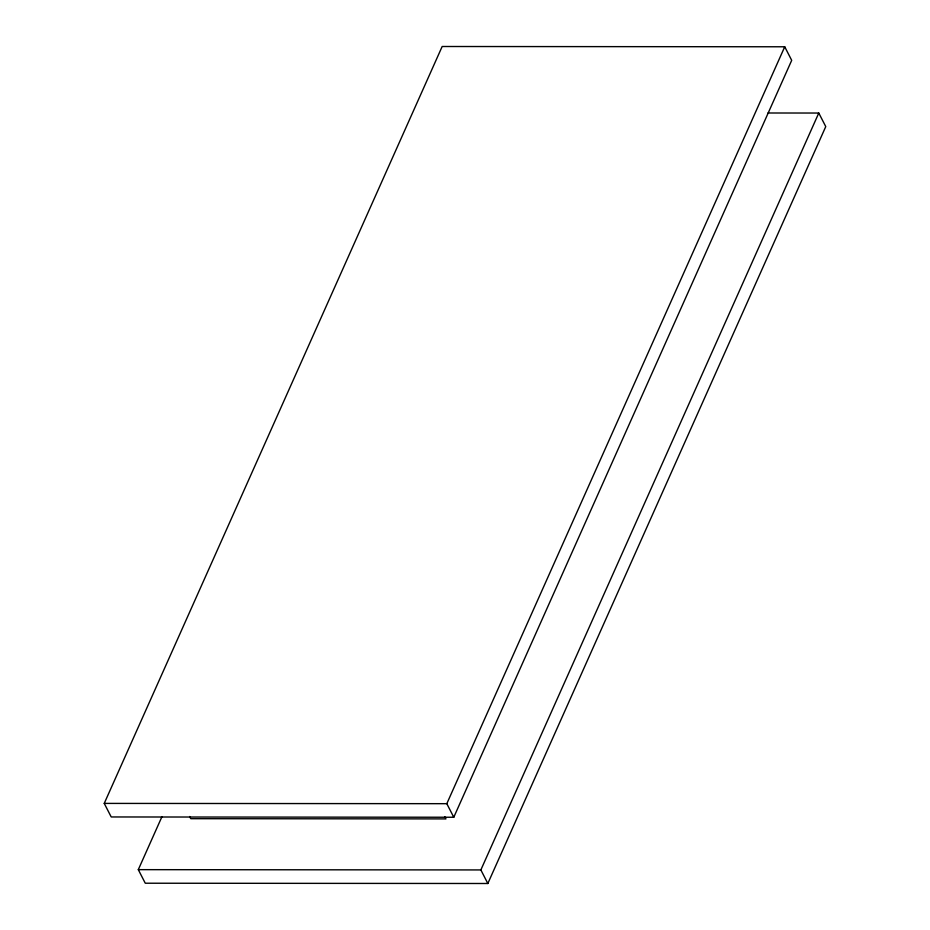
<?xml version="1.0" encoding="UTF-8"?>
<svg xmlns="http://www.w3.org/2000/svg" width="930" height="930" viewBox="0 0 930 930"><rect width="100%" height="100%" fill="white"/><g stroke="black" fill="none" stroke-linecap="round" stroke-linejoin="round"><path stroke-width="1.4" d="M104.241 803.404L442.169 46.5L784.734 46.779L791.697 60.345L453.782 817.249L111.216 816.959L104.241 803.404L446.807 803.683L453.782 817.249M767.982 112.995L818.784 113.041L825.759 126.596L487.832 883.5L145.266 883.221L138.303 869.655L161.971 816.633M446.807 803.683L784.734 46.779M487.832 883.5L480.857 869.934L818.784 113.041M138.303 869.655L480.857 869.934M444.831 816.726L445.947 818.9L190.755 818.691L189.639 816.517"/></g></svg>
